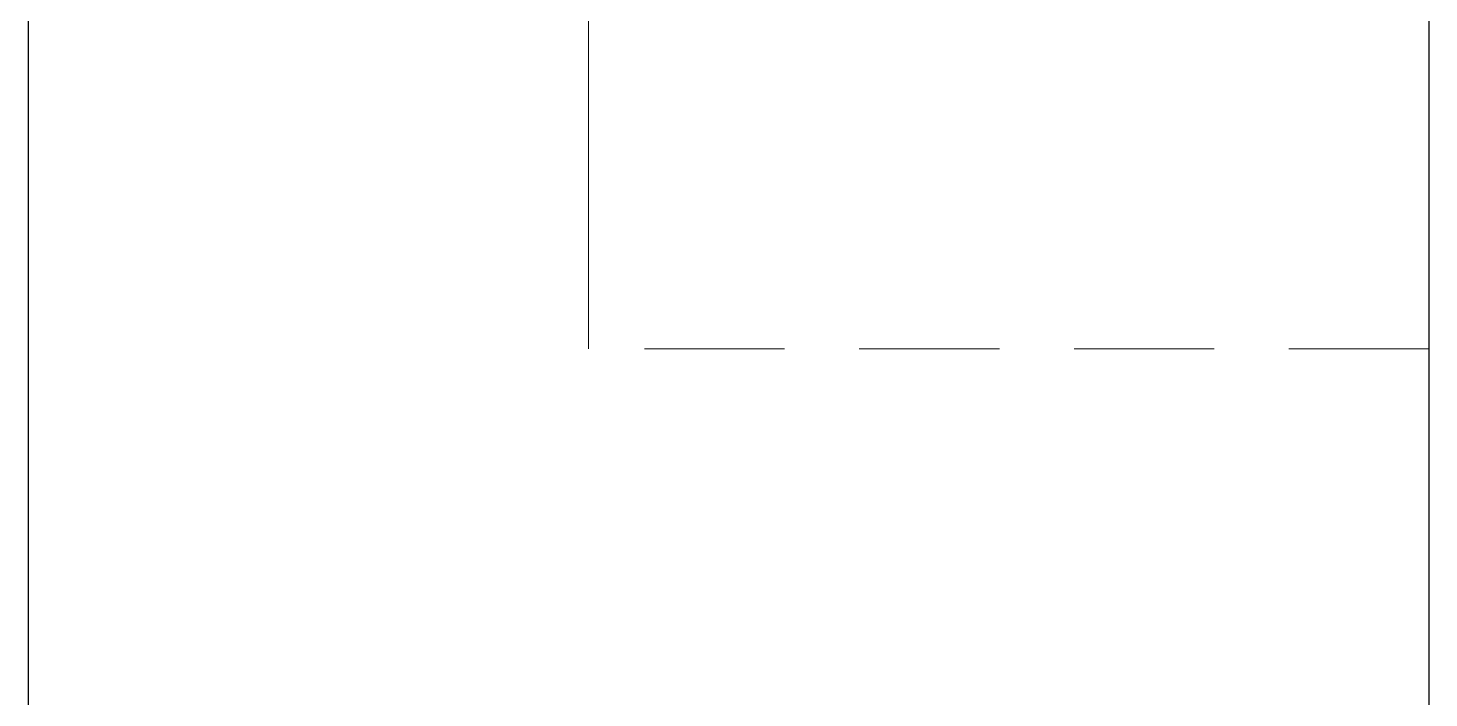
# Model space of a CAD drawing. Header units: millimetres. Extents: x 6 to 539, y 41 to 182.
# Drawn here: x 94.51 to 104.51, y 131.05 to 135.83 of the extents above; entities that cross this region are included whole.
import ezdxf

# ---------------------------------------------------------------- set-up
doc = ezdxf.new("R2010")
doc.units = ezdxf.units.MM
doc.linetypes.add('S45_HIDDEN', pattern=[2.3, 1.5, -0.8])
doc.layers.add('HIDDEN', color=7, linetype='S45_HIDDEN', lineweight=13)
doc.layers.add('VISIBLE', color=7, linetype='CONTINUOUS', lineweight=25)

msp = doc.modelspace()

# ---------------------------------------------------------------- linework, layer by layer
at = {"layer": 'HIDDEN', "ltscale": 0.666667}
msp.add_line((104.5093, 133.54167), (98.5093, 133.54167), dxfattribs=at)
for points in [[(98.5093, 139.16667), (98.5093, 138.53687), (98.5093, 137.91499), (98.5093, 137.30885), (98.5093, 136.72607), (98.5093, 136.17399), (98.5093, 135.65954), (98.5093, 135.18919), (98.5093, 134.76886), (98.5093, 134.40384), (98.5093, 134.09872), (98.5093, 133.85732), (98.5093, 133.6827), (98.5093, 133.57704), (98.5093, 133.54167)], [(104.5093, 139.16667), (104.5093, 138.53687), (104.5093, 137.91499), (104.5093, 137.30885), (104.5093, 136.72607), (104.5093, 136.17399), (104.5093, 135.65954), (104.5093, 135.18919), (104.5093, 134.76886), (104.5093, 134.40384), (104.5093, 134.09872), (104.5093, 133.85732), (104.5093, 133.6827), (104.5093, 133.57704), (104.5093, 133.54167)]]:
    msp.add_lwpolyline(points, dxfattribs=at)
at = {"layer": 'VISIBLE'}
for p, q in [((94.5093, 144.66667), (94.5093, 108.66667)), ((104.5093, 144.66667), (104.5093, 108.66667))]:
    msp.add_line(p, q, dxfattribs=at)

doc.saveas('drawing.dxf')
